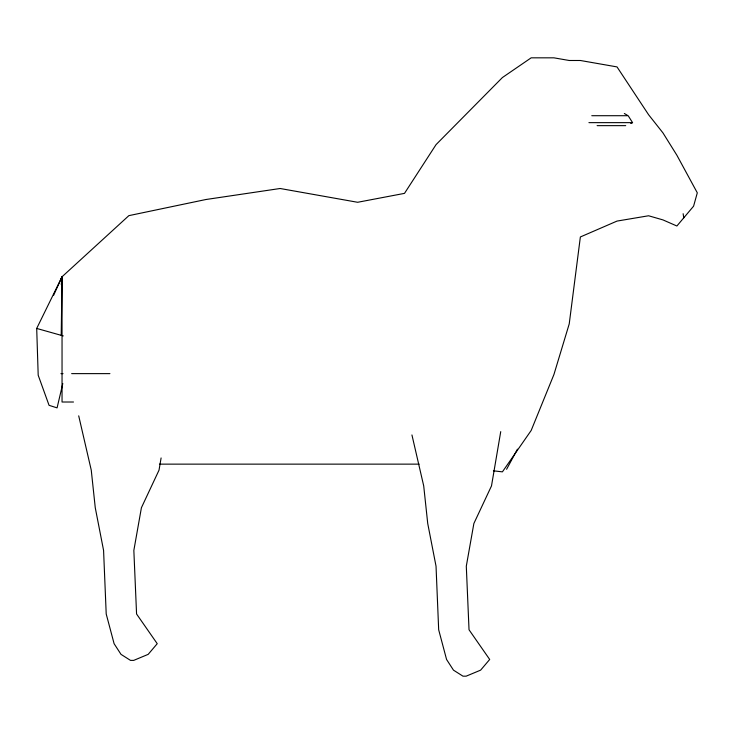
<?xml version="1.0" encoding="UTF-8"?>
<svg xmlns="http://www.w3.org/2000/svg" width="734" height="734" viewBox="0 0 734 734"><rect width="100%" height="100%" fill="white"/><g stroke="black" fill="none" stroke-linecap="round" stroke-linejoin="round"><path stroke-width="1.1" d="M61.216 335.337L62.041 276.773L128.863 215.649L205.887 199.52L280.131 188.5L357.632 202.281L404.498 193.372L436.051 144.635L502.405 77.547L531.177 57.83L553.913 57.83L569.226 60.491L580.365 60.491L617.019 66.913L648.581 114.706L662.958 132.9L676.886 155.241L697.3 192.822L693.584 206.19L676.886 225.999L662.958 219.906L648.581 215.768L617.019 221.081L580.365 236.963L569.226 323.887L553.913 374.569L531.177 430.463L502.405 471.861L493.413 470.815M61.271 284.627L62.041 276.773L36.7 328.437L38.196 375.23L49.059 405.324L57.078 407.875L62.803 383.524M161.104 457.952L159.03 470.136L141.414 507.726L133.845 550.417L136.57 613.991L157.232 643.69L148.176 654.361L133.698 660.389L130.514 660.389L121.009 654.361L114.1 643.69L106.21 613.991L103.577 550.417L95.264 507.726L91.255 470.136L78.712 415.848M500.735 431.629L491.496 485.917L473.87 523.507L466.301 566.198L469.026 629.763L489.688 659.462L480.632 670.142L466.154 676.17L462.971 676.17L453.465 670.142L446.566 659.462L438.675 629.763L436.033 566.198L427.729 523.507L423.711 485.917L411.939 434.95M61.353 280.113L62.041 276.773L53.554 295.426M61.161 280.058L62.041 276.773L62.041 402.012L73.501 402.012M60.839 279.966L62.041 276.773M506.598 469.292L517.433 449.18M630.781 123.505L632.561 122.642L628.166 115.706L591.778 115.706M588.925 122.642L632.561 122.642M597.1 125.642L625.717 125.642M60.95 373.624L63.023 373.624M71.648 373.624L109.916 373.624M159.443 464.136L419.142 464.136M36.7 328.437L63.289 335.915M624.322 113.495L627.203 115.146M683.134 213.704L683.776 217.833"/></g></svg>
